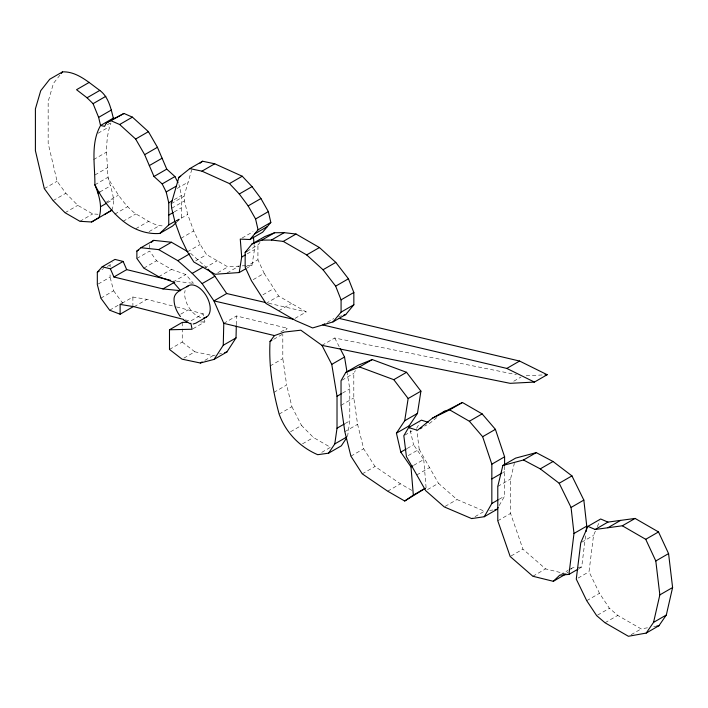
<?xml version="1.0" encoding="UTF-8"?>
<svg xmlns="http://www.w3.org/2000/svg" width="708" height="708" viewBox="0 0 708 708"><rect width="100%" height="100%" fill="white"/><g stroke="black" fill="none" stroke-linecap="round" stroke-linejoin="round"><path stroke-width="0.53" stroke-dasharray="3.54 2.66" d="M236.33 324.742L236.543 315.972L287.236 328.211L285.97 329.884M111.829 210.214C117.714 195.514 105.89 182.204 107.66 167.619C106.094 152.901 105.722 136.909 110.944 123.006M578.976 568.612L581.71 567.028L585.56 535.797M647.448 627.784L641.174 628.908L617.765 615.402L609.438 608.278L599.481 593.304L589.029 571.754L593.534 535.39L595.632 530.566M347.557 436.553L349.787 420.835L349.787 388.896L347.159 372.957M246.499 268.341L251.968 265.181L254.464 249.667L254.039 244.393M566.073 573.923L545.62 568.887L522.938 549.134L510.548 513.424L510.548 479.033L514.362 463.342M251.968 265.181L227.852 266.889L206.577 254.606L200.169 244.446L193.727 230.95L187.735 214.471L184.434 200.886L184.027 196.293L191.647 169.982M597.304 526.708L599.826 520.92M411.791 490.37L400.445 483.812L375.019 466.475L363.673 448.784L357.593 424.304L353.805 397.94L353.805 373.373L355.381 370.611M499.193 505.574L504.6 496.113L504.6 466.289M416.596 428.322L419.809 422.888M59.923 75.154L53.481 83.34L48.162 101.518L48.162 143.281L57.083 181.248L65.853 193.257L77.8 205.347L92.695 213.949L97.987 214.25M246.995 251.322L257.933 245.012L259.995 242.472M107.35 266.465L110.085 264.889L112.174 262.535M566.789 573.241L568.214 571.887M571.064 569.17L572.48 567.816L576.586 567.471M177.018 221.808L181.513 217.551L181.513 195.435L178.956 184.584M436.854 417.561L430.19 422.941L424.72 426.101M107.342 124.758L110.076 123.183M98.102 133.228L109.05 126.909M93.589 159.574L106.35 152.202M44.321 188.62L57.083 181.248M94.89 174.991L107.66 167.619M53.091 200.629L65.853 193.257M94.89 184.815L107.66 177.442C115.457 190.7 123.298 204.541 135.803 213.966C144.874 218.462 153.636 226.356 164.274 225.914M99.828 191.992L110.775 185.673M65.039 212.719L77.8 205.347M105.651 202.568L118.413 195.196M107.262 202.842L113.643 199.16M79.933 221.312L92.695 213.949M114.802 214.108L127.573 206.736M177.186 188.443L188.133 182.124M123.042 221.339L135.803 213.966M174.221 199.647L181.513 195.435M171.265 203.665L184.027 196.293M135.803 228.711L148.574 221.339M171.663 208.258L184.434 200.886M174.221 211.931L181.513 207.718M149.087 231.605L159.123 225.817M176.044 220.71L181.513 217.551M175.876 221.321L187.735 214.471M101.881 269.624L103.704 268.571M136.874 258.447L149.645 251.075L156.601 260.756L171.495 269.359L185.823 274.554L193.443 283.333M98.235 284.014L110.085 277.173L110.085 273.076M180.956 238.322L193.727 230.95M143.83 268.128L156.601 260.756M100.863 298.165L113.634 290.802L110.085 277.173M187.408 251.809L200.169 244.446M158.725 276.722L171.495 269.359M109.634 310.192L118.749 304.927M119.661 304.396L122.396 302.82L124.307 303.555M121.944 303.343L132.892 297.024L146.928 299.369L175.416 306.67M195.638 260.925L206.577 254.606M242.092 238.038L253.03 231.72M173.062 281.926L185.823 274.554M134.157 306.741L146.928 299.369M204.453 268.12L217.214 260.748M247.172 253.88L254.464 249.667M217.825 272.686L227.852 266.889M227.126 272.943L238.985 266.102M245.163 267.12L257.933 259.748L257.933 245.012M180.788 314.131L188.08 309.918M253.216 279.625L264.164 273.306L257.933 259.748M203.612 315.812L203.187 313.786L190.417 321.158L185.381 319.866M193.036 328.716L204.895 321.875L204.47 319.857M262.925 294.794L273.863 288.483M169.486 349.442L182.248 342.07L182.248 328.972M223.781 323.344L236.543 315.972M265.951 303.44L278.722 296.068L306.192 311.927L293.431 319.299M183.894 358.124L194.833 351.805L213.081 355.628L215.197 355.08M278.722 310.812L291.484 303.44M204.877 360.363L213.081 355.628M280.855 331.893L287.236 328.211M273.695 339.318L281.899 334.583M327.37 322.299L333.751 318.609M270.049 365.992L282.811 358.62L282.811 334.052M321.954 345.362L334.725 337.999L516.398 374.647M273.881 392.374L286.643 385.002L282.811 358.62M279.138 414.1L291.908 406.728L286.643 385.002M341.946 380.223L353.805 373.373M342.495 393.108L349.787 388.896M290.563 431.738L301.502 425.419L313.458 437.5L330.477 447.323L320.45 453.12M341.035 405.312L353.805 397.94M302.511 443.819L313.458 437.5M345.23 423.464L349.787 420.835M344.831 431.676L357.593 424.304M350.911 456.156L363.673 448.784M404.737 435.172L412.029 430.96M513.76 381.223L521.061 377.01M362.248 473.847L375.019 466.475M407.18 448.447L413.56 444.766L409.923 428.959M408.242 455.563L419.189 449.244L416.72 429.375M413.72 465.315L423.756 459.527L413.56 444.766M387.674 491.184L400.445 483.812M416.8 474.944L429.561 467.572M427.517 489.6L438.464 483.281L456.996 499.529L484.422 511.22L472.572 518.07M502.777 472.599L504.6 471.546M445.146 506.379L456.996 499.529M497.786 486.405L510.548 479.033M499.131 499.273L504.6 496.113M497.786 520.796L510.548 513.424M511.087 555.975L522.938 549.134M581.675 542.231L593.534 535.39M532.859 576.259L545.62 568.887M560.63 574.657L567.922 570.444M568.834 569.922L572.48 567.816M578.091 578.073L589.029 571.754M586.711 600.676L599.481 593.304M597.579 615.119L609.438 608.278M605.004 622.766L617.765 615.402M631.138 634.704L641.174 628.908M338.628 316.653L341.681 315.75M219.436 353.965L221.551 353.416M653.732 626.651L656.865 626.084M489.679 510.441L492.83 509.972M577.613 567.382L581.71 567.028M526.194 375.789L543.868 374.886M200.576 321.981L204.895 321.875M192.399 283.227L173.61 281.032M268.598 303.228L306.192 311.927M176.469 306.945L203.187 313.786M182.248 342.07L194.833 351.805M190.602 253.314L206.524 267.589M113.634 290.802L122.396 302.82M264.164 273.306L278.722 296.068M419.189 449.244L438.464 483.281M334.725 337.999L339.628 347.504M291.908 406.728L301.502 425.419M423.756 459.527L426.101 487.768M182.248 322.414L182.248 327.875M149.645 244.729L149.645 248.959M132.892 297.024L132.892 306.847M110.085 264.889L110.085 266.934M200.736 317.538A18.054 10.425 60 0 1 185.124 290.448"/><path stroke-width="1.06" d="M187.638 322.29L182.248 322.414L169.486 329.786L169.486 349.442L182.071 359.177L200.32 363L214.082 359.399L223.25 345.274L223.781 323.344L213.94 300.9L202.134 283.598L192.24 273.385L177.841 260.677L158.689 249.623L140.954 247.729L136.874 251.048L136.874 258.447L143.83 268.128L158.725 276.722L173.062 281.926L180.682 290.705L162.973 288.917L113.926 276.996L110.386 268.819L102.2 266.783L97.323 272.253L97.323 284.536L100.863 298.165L109.634 310.192L120.121 314.219L132.892 306.847M214.082 359.399L226.852 352.026L236.021 337.911L236.304 325.839M553.311 581.295L559.718 575.188L568.949 574.4L573.984 533.478L571.064 507.459L559.178 483.254L540.266 468.873L523.477 459.988L502.866 465.475L497.786 486.405L497.786 520.796L510.176 556.506L532.859 576.259L553.311 581.295L565.161 574.445M586.091 531.487L586.755 526.106L583.835 500.087L571.94 475.891L553.036 461.501L536.248 452.624L515.628 458.111L502.866 465.475M274.474 335.583L270.049 341.424C268.642 366.009 272.695 390.435 279.138 414.1C285.775 432.57 299.732 446.969 317.715 454.695L328.565 453.191L334.787 443.925L337.017 428.207L337.017 396.268L331.76 364.381L321.954 345.362L300.838 330.194L284.404 332.052L274.474 335.583L223.781 323.344M404.702 501.007L413.33 495.14L410.985 466.899L400.799 452.129L396.427 433.172L404.702 420.764L408.153 398.516L393.798 379.674L359.478 366.948L345.761 372.461L341.035 380.745L341.035 405.312L344.831 431.676L350.911 456.156L362.248 473.847L387.674 491.184L404.702 501.007L425.234 488.361M396.427 433.172L409.197 425.8L417.463 413.401L420.915 391.152L406.56 372.302L372.249 359.576L358.522 365.098L345.761 372.461M239.207 272.553L241.702 257.039L240.269 239.092L249.924 239.525L262.695 232.153L270.828 222.445L268.35 211.612L260.925 198.532L252.048 186.629L242.242 176.221L214.736 163.796L202.577 161.229L189.806 168.601L178.876 177.354L171.265 203.665L171.663 208.258L174.964 221.843L180.956 238.322L187.408 251.809L193.815 261.978L215.09 274.261L239.207 272.553L245.588 268.863M113.324 118.13L100.554 125.502C90.358 143.512 95.084 165.088 94.89 184.815C99.093 195.169 102.607 206.532 99.058 217.586L91.571 221.985L79.933 221.312L65.039 212.719L53.091 200.629L44.321 188.62L35.4 150.654L35.4 108.89L40.719 90.713L49.728 79.243L62.499 71.871C76.898 71.251 88.748 82.509 99.81 90.412C108.483 96.881 110.855 108.147 113.324 118.13L115.351 118.546M646.192 633.076L653.555 622.376L659.838 594.897L655.803 560.975L645.731 539.31L622.332 525.796L595.171 529.469L587.897 526.363L580.764 542.762L576.268 579.126L586.711 600.676L596.667 615.65L605.004 622.766L628.403 636.28L646.192 633.076L658.962 625.704L666.317 615.004L672.6 587.525L668.573 553.603L658.502 531.938L635.094 518.433L607.933 522.097L595.171 529.469M178.062 182.797L174.938 176.54L166.752 169.132L157.433 147.299L148.415 131.661L132.414 117.139L123.971 113.457L106.412 122.935L104.607 126.334L100.554 125.502L98.633 117.36L93.067 103.678L87.04 97.775L76.544 89.704L89.314 82.332M484.263 516.725L491.839 503.485L491.839 464.183L482.644 436.712L469.369 421.251L449.642 409.861L432.42 418.207L417.428 430.305L408.658 427.535L403.826 435.694L406.419 456.616L425.694 490.653L444.235 506.901L471.661 518.592L484.263 516.725L497.034 509.353L498.113 507.459M346.424 438.234L341.327 445.819L328.565 453.191M61.207 73.517L62.499 71.871M245.163 252.375L252.048 243.933L264.819 236.569L274.598 232.737L284.174 232.666L296.024 234.029L319.432 247.543L335.796 262.385L348.433 278.784L353.841 292.484L353.841 304.767L345.761 314.538L332.99 321.91L312.635 327.946L295.74 320.636L265.951 303.44L251.393 280.669L245.163 267.12L245.163 252.375L246.995 251.322M332.99 321.91L341.079 312.139L353.841 304.767M249.924 239.525L258.066 229.817L270.828 222.445M94.89 184.815C107.244 209.258 129.697 235.667 159.76 233.445L168.752 224.914L175.133 221.232M176.274 222.524L172.531 226.073L159.76 233.445M151.273 242.348L153.724 240.357L171.451 242.251L187.726 251.65M443.518 412.18L462.413 402.489L482.13 413.879L495.405 429.349L504.6 456.81L504.6 465.236M200.054 163.247L202.577 161.229M104.342 214.613L111.829 210.214L91.571 221.985M87.04 97.775L99.81 90.412M93.067 103.678L105.837 96.315M98.633 117.36L111.404 109.997M106.412 122.935L123.971 113.457M111.209 120.829L119.652 124.511L132.414 117.139M119.652 124.511L135.644 139.034L148.415 131.661M168.752 224.914L168.752 202.807L166.194 191.957L162.176 183.912L153.99 176.496L144.662 154.671L157.433 147.299M98.005 193.045L99.828 191.992M149.326 165.583L162.097 158.22M100.872 206.532L106.35 203.373M153.99 176.496L166.752 169.132M162.176 183.912L174.938 176.54M178.876 177.354L180.699 176.301M189.806 168.601L201.975 171.159L214.736 163.796M166.194 191.957L176.221 186.169M168.752 202.807L172.398 200.7M168.752 215.09L173.31 212.462M201.975 171.159L229.472 183.593L242.242 176.221M102.2 266.783L114.962 259.411L123.148 261.447L126.697 269.624L170.407 280.253M97.323 272.253L99.147 271.199M140.954 247.729L153.724 240.357M136.874 251.048L138.697 249.995M229.472 183.593L239.286 194.001L252.048 186.629M110.386 268.819L123.148 261.447M158.689 249.623L171.451 242.251M113.926 276.996L126.697 269.624M239.286 194.001L248.154 205.904L260.925 198.532M177.841 260.677L189.691 253.836M258.066 229.817L255.579 218.984L268.35 211.612M254.579 233.976L267.341 226.604M162.973 288.917L174.832 282.076M192.24 273.385L203.178 267.075M252.048 243.933L261.827 240.109L274.598 232.737M188.434 285.758C182.841 289.368 173.407 291.749 174.044 300.148C174.239 306.175 176.788 311.865 180.416 316.6M241.702 257.039L245.349 254.933M261.827 240.109L271.412 240.039L284.174 232.666M202.134 283.598L214.905 276.235L226.702 293.528L265.376 302.484M271.412 240.039L283.262 241.401L296.024 234.029M226.702 293.528L213.94 300.9L293.431 319.299M283.262 241.401L306.661 254.907L319.432 247.543M206.462 317.034L195.824 323.175L193.178 323.99M306.661 254.907L323.034 269.748L335.796 262.385M223.25 345.274L236.021 337.911M200.32 363L202.143 361.947M341.079 312.139L341.079 299.856L335.663 286.156L348.433 278.784M341.079 299.856L353.841 292.484M270.049 341.424L271.872 340.371M324.636 323.875L322.813 324.928L506.822 368.425L534.407 382.081L547.178 374.718L519.584 361.053L338.805 318.317M331.76 364.381L344.531 357.018L340.114 348.46M359.478 366.948L372.249 359.576M337.017 396.268L341.583 393.639M393.798 379.674L406.56 372.302M337.017 428.207L344.318 423.995M408.153 398.516L420.915 391.152M334.787 443.925L346.646 437.075M404.702 420.764L417.463 413.401M506.822 368.425L519.584 361.053M408.658 427.535L421.419 420.163L428.243 422.322M432.42 418.207L445.182 410.835M449.642 409.861L462.413 402.489M420.163 428.729L421.986 427.676M400.799 452.129L406.268 448.969M469.369 421.251L482.13 413.879M410.985 466.899L412.808 465.846M482.644 436.712L495.405 429.349M413.33 495.14L425.189 488.299M491.839 464.183L504.6 456.81M523.477 459.988L536.248 452.624M491.839 478.918L501.866 473.13M540.266 468.873L553.036 461.501M491.839 503.485L498.22 499.804M559.178 483.254L571.94 475.891M571.064 507.459L583.835 500.087M573.984 533.478L586.755 526.106M587.897 526.363L600.667 518.991L607.933 522.097M607.845 527.752L620.606 520.389M622.332 525.796L635.094 518.433M568.949 574.4L578.064 569.135M645.731 539.31L658.502 531.938M655.803 560.975L668.573 553.603M659.838 594.897L672.6 587.525M653.555 622.376L666.317 615.004M343.725 315.149L345.761 314.538M224.737 352.584L226.852 352.026M656.865 626.084L658.962 625.704M494.927 509.663L497.034 509.353M544.965 374.824L547.178 374.718M534.407 382.081L510.114 383.329L321.954 345.362M169.486 329.786L192.125 329.247L190.85 323.184M183.372 319.352L134.157 306.741L120.121 304.396L120.121 314.219M190.098 323.68L183.496 319.857M208.046 269.164L214.905 276.235M323.034 269.748L335.663 286.156M135.644 139.034L144.662 154.671M248.154 205.904L255.579 218.984M409.197 425.8L409.675 427.906M344.531 357.018L346.982 371.895M253.455 237.003L253.96 243.331M187.001 286.899A18.054 10.425 60 0 1 206.878 296.891A18.054 10.425 60 0 1 203.816 317.848"/></g></svg>
